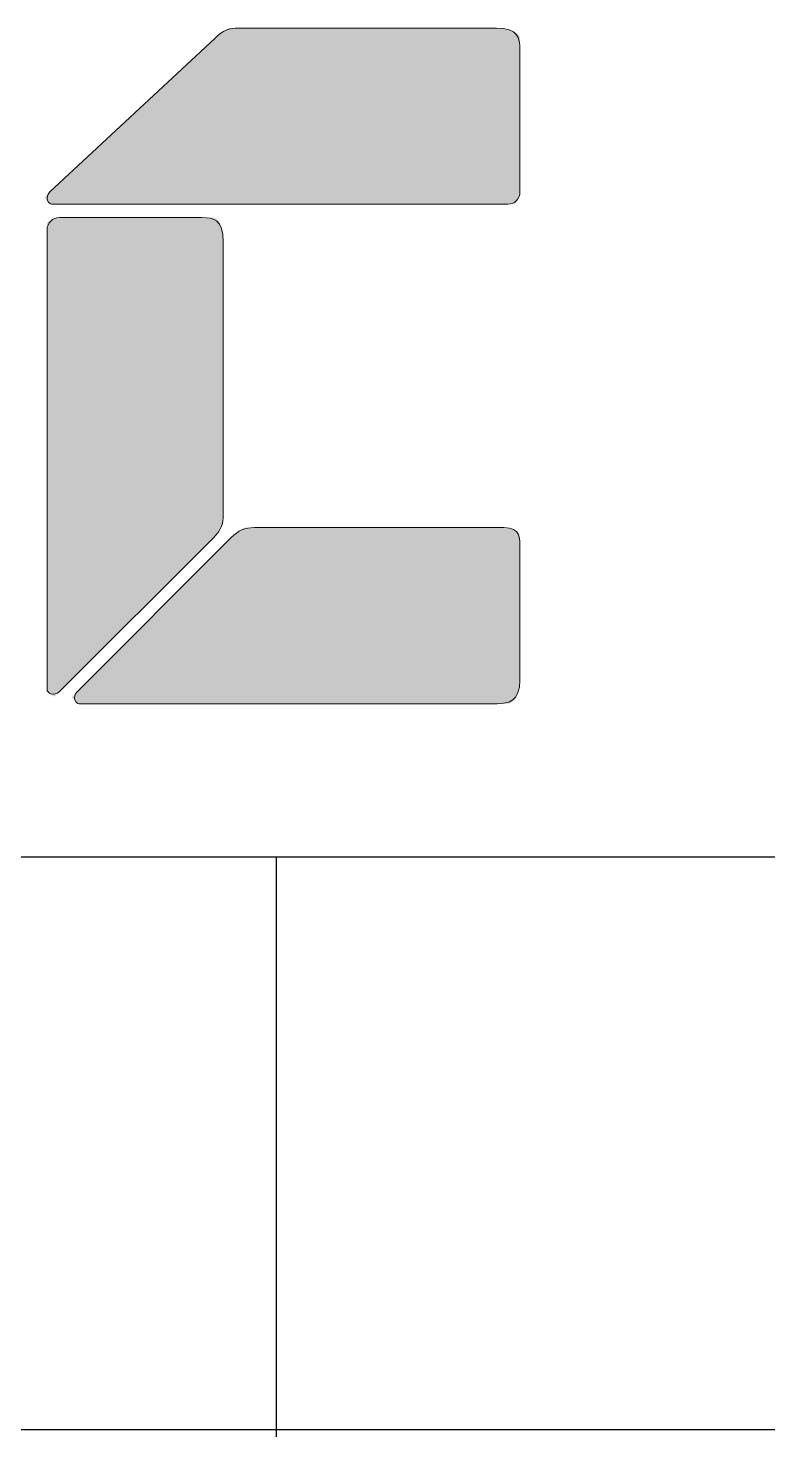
# Model space of a CAD drawing. Extents: x 238398 to 585159, y -66832 to 191977.
# Drawn here: x 568331 to 569235, y 50080 to 51793 of the extents above; entities that cross this region are included whole.
import ezdxf
from ezdxf.enums import TextEntityAlignment as Align

# ---------------------------------------------------------------- set-up
doc = ezdxf.new("R2010")
doc.units = 0
doc.header["$LTSCALE"] = 1000
doc.header["$MEASUREMENT"] = 0
doc.layers.get('0').update_dxf_attribs({"color": 8})
doc.styles.add('TK', font='GEDITXT.SHX', dxfattribs={"width": 0.85, "height": 3.5, "bigfont": 'hztxt1.shx'})

# ---------------------------------------------------------------- blocks, each defined once
blk = doc.blocks.new('GEDI_TQ_2012')
at = {"color": 2}
for p, q in [((0, 28), (-180, 28)), ((-155, 0), (-155, 28)), ((-90, 21), (-180, 21))]:
    blk.add_line(p, q, dxfattribs=at)
blk = doc.blocks.new('LOGO_CEEC_2014')
at = {"true_color": 0x0068b6}
h = blk.add_hatch(color=152, dxfattribs=at)
h.dxf.hatch_style = 2
edge = h.paths.add_edge_path()
edge.add_spline(control_points=[(24.248, 10.002), (24.248, 10.002), (24.248, 10.002), (24.248, 10.002), (24.348, 10.103), (24.42, 10.128), (24.54, 10.128), (24.54, 10.128), (27.687, 10.128), (27.687, 10.128), (27.953, 10.128), (27.975, 10.01), (27.975, 9.866), (27.975, 9.866), (27.975, 8.126), (27.975, 8.126), (27.975, 8.044), (27.912, 7.977), (27.828, 7.977), (27.828, 7.977), (22.256, 7.977), (22.256, 7.977), (22.213, 7.977), (22.168, 8.06), (22.232, 8.126), (22.232, 8.126), (24.248, 10.002)], knot_values=[0, 0, 0, 0, 0.50005, 0.50005, 1, 1, 1, 2, 2, 2, 3, 3, 3, 4, 4, 4, 5, 5, 5, 6, 6, 6, 7, 7, 7, 8, 8, 8, 8], degree=3, periodic=0)
h = blk.add_hatch(color=152, dxfattribs=at)
h.dxf.hatch_style = 2
edge = h.paths.add_edge_path()
edge.add_spline(control_points=[(24.227, 3.896), (24.227, 3.896), (24.227, 3.896), (24.227, 3.896), (24.326, 3.995), (24.35, 4.067), (24.35, 4.185), (24.35, 4.185), (24.35, 7.523), (24.35, 7.523), (24.35, 7.787), (24.234, 7.813), (24.087, 7.813), (24.087, 7.813), (22.349, 7.813), (22.349, 7.813), (22.267, 7.813), (22.197, 7.746), (22.197, 7.664), (22.197, 7.664), (22.197, 2.048), (22.197, 2.048), (22.197, 2.004), (22.284, 1.958), (22.349, 2.023), (22.349, 2.023), (24.227, 3.896)], knot_values=[0, 0, 0, 0, 0.50005, 0.50005, 1, 1, 1, 2, 2, 2, 3, 3, 3, 4, 4, 4, 5, 5, 5, 6, 6, 6, 7, 7, 7, 8, 8, 8, 8], degree=3, periodic=0)
h = blk.add_hatch(color=152, dxfattribs=at)
h.dxf.hatch_style = 2
edge = h.paths.add_edge_path()
edge.add_spline(control_points=[(24.443, 3.898), (24.443, 3.898), (24.443, 3.898), (24.443, 3.898), (24.54, 3.995), (24.612, 4.024), (24.732, 4.024), (24.732, 4.024), (27.78, 4.024), (27.78, 4.024), (27.985, 4.024), (27.975, 3.905), (27.975, 3.76), (27.975, 3.76), (27.975, 2.156), (27.975, 2.156), (27.975, 1.911), (27.838, 1.872), (27.695, 1.872), (27.695, 1.872), (22.588, 1.872), (22.588, 1.872), (22.544, 1.872), (22.501, 1.957), (22.564, 2.02), (22.564, 2.02), (24.443, 3.898)], knot_values=[0, 0, 0, 0, 0.50005, 0.50005, 1, 1, 1, 2, 2, 2, 3, 3, 3, 4, 4, 4, 5, 5, 5, 6, 6, 6, 7, 7, 7, 8, 8, 8, 8], degree=3, periodic=0)
at = {"lineweight": 0}
for points in [[(27.975, 8.126), (27.975, 8.044), (27.912, 7.977), (27.828, 7.977), (27.828, 7.977), (22.256, 7.977), (22.256, 7.977), (22.213, 7.977), (22.168, 8.06), (22.232, 8.126), (22.232, 8.126), (24.248, 10.002), (24.248, 10.002), (24.348, 10.103), (24.42, 10.128), (24.54, 10.128), (24.54, 10.128), (27.687, 10.128), (27.687, 10.128), (27.953, 10.128), (27.975, 10.01), (27.975, 9.866), (27.975, 9.866), (27.975, 8.126), (27.975, 8.126)], [(22.349, 7.813), (22.267, 7.813), (22.197, 7.746), (22.197, 7.664), (22.197, 7.664), (22.197, 2.048), (22.197, 2.048), (22.197, 2.004), (22.284, 1.958), (22.349, 2.023), (22.349, 2.023), (24.227, 3.896), (24.227, 3.896), (24.326, 3.995), (24.35, 4.067), (24.35, 4.185), (24.35, 4.185), (24.35, 7.523), (24.35, 7.523), (24.35, 7.787), (24.234, 7.813), (24.087, 7.813), (24.087, 7.813), (22.349, 7.813), (22.349, 7.813)], [(27.975, 2.156), (27.975, 1.911), (27.838, 1.872), (27.695, 1.872), (27.695, 1.872), (22.588, 1.872), (22.588, 1.872), (22.544, 1.872), (22.501, 1.957), (22.564, 2.02), (22.564, 2.02), (24.443, 3.898), (24.443, 3.898), (24.54, 3.995), (24.612, 4.024), (24.732, 4.024), (24.732, 4.024), (27.78, 4.024), (27.78, 4.024), (27.985, 4.024), (27.975, 3.905), (27.975, 3.76), (27.975, 3.76), (27.975, 2.156), (27.975, 2.156)]]:
    blk.add_open_spline(points, degree=3, knots=[0, 0, 0, 0, 1, 1, 1, 2, 2, 2, 3, 3, 3, 4, 4, 4, 5, 5, 5, 6, 6, 6, 7, 7, 7, 8, 8, 8, 8], dxfattribs=at)
blk = doc.blocks.new('432ASEFESADFSD')
for name, p in [('GEDI_TQ_2012', (410, 10)), ('LOGO_CEEC_2014', (230, 38))]:
    blk.add_blockref(name, p)
at = {"style": 'TK', "width": 0.85}
for tag, height, p in [('PROJECTNAME', 4.75, (355, 44)), ('PHASE', 4, (397, 44)), ('DRAWINGNAME', 4.75, (365, 31))]:
    blk.add_attdef(tag, text='', height=height, dxfattribs=at).set_placement(p, align=Align.MIDDLE_CENTER)
for tag, p, height in [('APPROVE', (242, 32.75), 3.5), ('DESIGN', (287, 32.75), 3.5), ('REVIEW1', (242, 25.75), 3.5), ('DRAW', (287, 25.75), 3.5), ('DRAWINGNUMBER', (337, 18.5), 4), ('REVIEW2', (242, 18.75), 3.5), ('PROPORTION', (287, 18.75), 3.5), ('CHECK', (242, 11.75), 3.5), ('DATE', (287, 11.75), 3.5), ('VERSION', (403, 11.75), 3.5)]:
    blk.add_attdef(tag, p, '', height=height, dxfattribs=at)

msp = doc.modelspace()

# ---------------------------------------------------------------- block references
at = {"xscale": 100, "yscale": 100, "zscale": 100}
msp.add_blockref('432ASEFESADFSD', (543134.5, 46980.2), dxfattribs=at)

doc.saveas('drawing.dxf')
